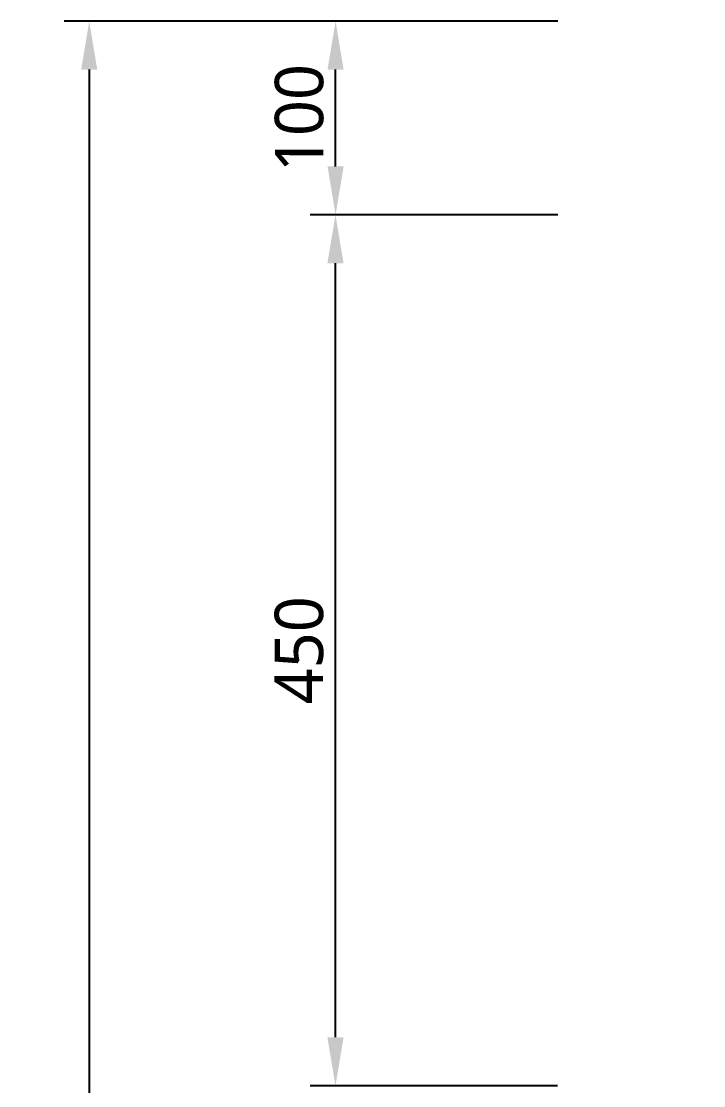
# Model space of a CAD drawing. Header units: millimetres. Extents: x -9013 to 516, y -36629 to 6082.
# Drawn here: x -5092 to -4739, y -11969 to -11419 of the extents above; entities that cross this region are included whole.
import ezdxf

# ---------------------------------------------------------------- set-up
doc = ezdxf.new("R2010")
doc.units = ezdxf.units.MM
doc.header["$LTSCALE"] = 0.05
doc.layers.get('0').update_dxf_attribs({"lineweight": 18})
doc.layers.get('Defpoints').update_dxf_attribs({"color": 140, "lineweight": 18})
doc.styles.add('trebuchet_MS', font='trebuc.ttf')
doc.dimstyles.new('MGP', dxfattribs={"dimtxt": 2.5, "dimasz": 2.5, "dimexe": 1.25, "dimexo": 0.625, "dimtad": 1, "dimdec": 0, "dimtxsty": 'trebuchet_MS', "dimcen": 2.5, "dimclrt": 7, "dimadec": 0, "dimazin": 0, "dimtfac": 1, "dimtdec": 0, "dimtmove": 0, "dimatfit": 3, "dimfxl": 1.148294, "dimfxlon": 1, "dimarcsym": 2})

# ---------------------------------------------------------------- blocks, each defined once
blk = doc.blocks.new('*D426')
at = {"color": 0, "lineweight": -2, "transparency": 16777216}
for p, q in [((-4941.71, -11419.43), (-5069.54, -11419.43)), ((-5056.54, -11444.43), (-5056.54, -13744.43)), ((-4941.71, -13769.43), (-5069.54, -13769.43))]:
    blk.add_line(p, q, dxfattribs=at)
at = {"color": 0, "transparency": 16777216}
for points in [[(-5060.7, -11444.43), (-5052.37, -11444.43), (-5056.54, -11419.43)], [(-5060.7, -13744.43), (-5052.37, -13744.43), (-5056.54, -13769.43)]]:
    blk.add_solid(points, dxfattribs=at)
at = {"layer": 'Defpoints', "color": 0, "transparency": 16777216}
for p in [(-4729.46, -11419.43), (-5056.54, -13769.43), (-4814.41, -13769.43)]:
    blk.add_point(p, dxfattribs=at)
at = {"color": 7, "transparency": 16777216, "insert": (-5075.25, -12594.43), "char_height": 25, "attachment_point": 5, "rotation": 90, "style": 'trebuchet_MS'}
blk.add_mtext('2350', dxfattribs=at)
blk = doc.blocks.new('*D427')
at = {"color": 0, "lineweight": -2, "transparency": 16777216}
for p, q in [((-4814.41, -11519.43), (-4942.24, -11519.43)), ((-4929.24, -11944.43), (-4929.24, -11544.43)), ((-4814.41, -11969.43), (-4942.24, -11969.43))]:
    blk.add_line(p, q, dxfattribs=at)
at = {"color": 0, "transparency": 16777216}
for points in [[(-4933.41, -11544.43), (-4925.07, -11544.43), (-4929.24, -11519.43)], [(-4933.41, -11944.43), (-4925.07, -11944.43), (-4929.24, -11969.43)]]:
    blk.add_solid(points, dxfattribs=at)
at = {"layer": 'Defpoints', "color": 0, "transparency": 16777216}
for p in [(-4929.24, -11519.43), (-4479.46, -11519.43), (-4479.46, -11969.43)]:
    blk.add_point(p, dxfattribs=at)
at = {"color": 7, "transparency": 16777216, "insert": (-4947.96, -11744.43), "char_height": 25, "attachment_point": 5, "rotation": 90, "style": 'trebuchet_MS'}
blk.add_mtext('450', dxfattribs=at)
blk = doc.blocks.new('*D438')
at = {"color": 0, "lineweight": -2, "transparency": 16777216}
for p, q in [((-4814.35, -11419.43), (-4942.18, -11419.43)), ((-4929.18, -11494.43), (-4929.18, -11444.43)), ((-4814.35, -11519.43), (-4942.18, -11519.43))]:
    blk.add_line(p, q, dxfattribs=at)
at = {"color": 0, "transparency": 16777216}
for points in [[(-4933.35, -11444.43), (-4925.02, -11444.43), (-4929.18, -11419.43)], [(-4933.35, -11494.43), (-4925.02, -11494.43), (-4929.18, -11519.43)]]:
    blk.add_solid(points, dxfattribs=at)
at = {"layer": 'Defpoints', "color": 0, "transparency": 16777216}
for p in [(-4929.18, -11419.43), (-4397.3, -11419.43), (-4479.46, -11519.43)]:
    blk.add_point(p, dxfattribs=at)
at = {"color": 7, "transparency": 16777216, "insert": (-4947.9, -11469.43), "char_height": 25, "attachment_point": 5, "rotation": 90, "style": 'trebuchet_MS'}
blk.add_mtext('100', dxfattribs=at)

msp = doc.modelspace()

# ---------------------------------------------------------------- dimensions: what is measured, and where the dimension line sits
for base, p1, p2, picture, middle in [((-5056.54, -13769.43), (-4729.46, -11419.43), (-4814.41, -13769.43), '*D426', (-5075.25, -12594.43)), ((-4929.18, -11419.43), (-4479.46, -11519.43), (-4397.3, -11419.43), '*D438', (-4947.9, -11469.43)), ((-4929.24, -11519.43), (-4479.46, -11969.43), (-4479.46, -11519.43), '*D427', (-4947.96, -11744.43))]:
    dim = msp.add_linear_dim(base=base, p1=p1, p2=p2, angle=90, dimstyle='MGP', override={"dimscale": 100, "dimtxt": 0.25, "dimasz": 0.25, "dimexe": 0.13, "dimexo": 0.06, "dimgap": 0.06, "dimarcsym": 1})
    dim.commit()
    dim.dimension.update_dxf_attribs({"geometry": picture, "text_midpoint": middle})

doc.saveas('drawing.dxf')
